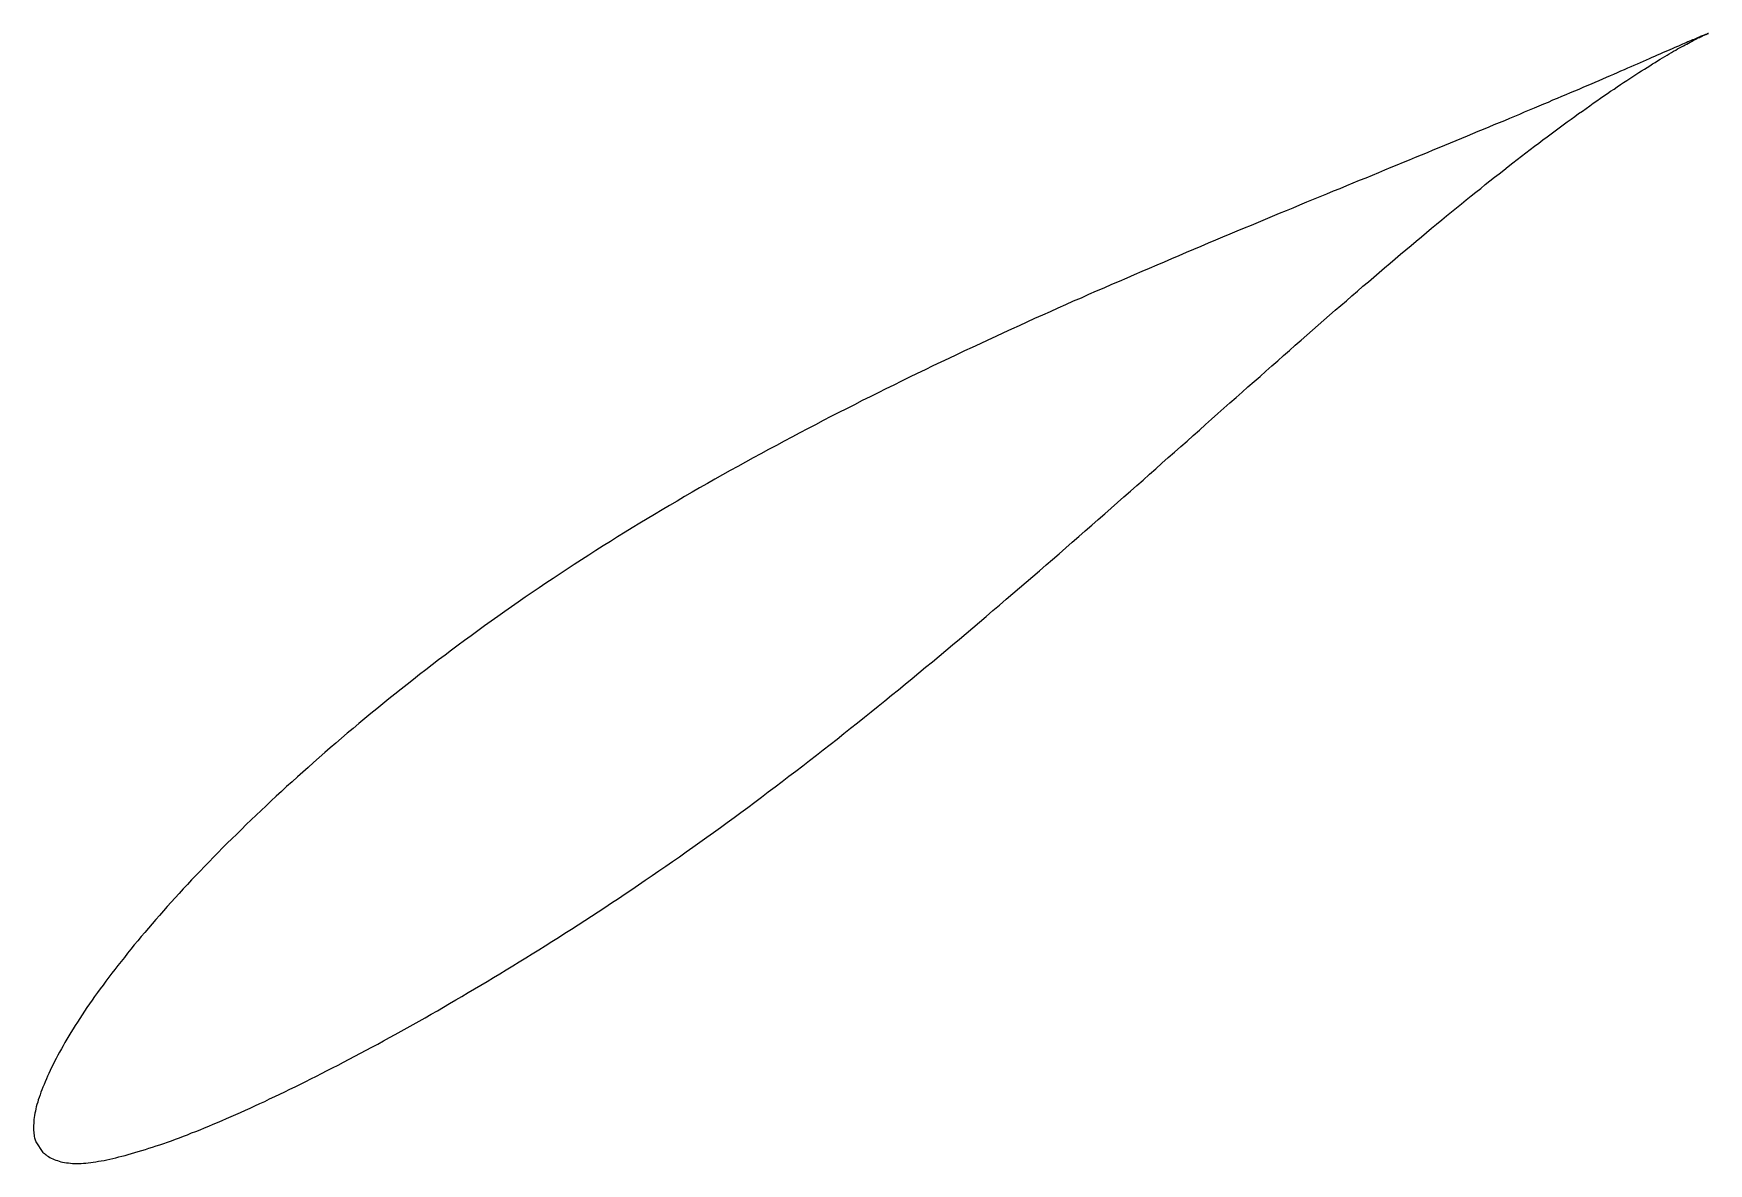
# Model space of a CAD drawing. Header units: metres. Extents: x -36 to 72, y -25 to 48.
import ezdxf

# ---------------------------------------------------------------- set-up
doc = ezdxf.new("R2010")
doc.units = ezdxf.units.M

msp = doc.modelspace()

# ---------------------------------------------------------------- linework, layer by layer
msp.add_lwpolyline([(72.12, 48.46), (72.12, 48.46), (72.11, 48.46), (72.1, 48.45), (72.08, 48.45), (72.06, 48.44), (72.04, 48.43), (72.01, 48.42), (71.97, 48.4), (71.93, 48.39), (71.89, 48.37), (71.84, 48.35), (71.78, 48.33), (71.72, 48.31), (71.66, 48.28), (71.59, 48.25), (71.52, 48.22), (71.45, 48.19), (71.37, 48.16), (71.28, 48.12), (71.19, 48.08), (71.1, 48.04), (71, 48), (70.89, 47.96), (70.79, 47.91), (70.67, 47.86), (70.56, 47.81), (70.44, 47.76), (70.31, 47.7), (70.18, 47.65), (70.05, 47.59), (69.91, 47.53), (69.77, 47.47), (69.62, 47.4), (69.47, 47.33), (69.31, 47.27), (69.15, 47.2), (68.98, 47.12), (68.81, 47.05), (68.64, 46.97), (68.46, 46.9), (68.28, 46.82), (68.09, 46.74), (67.9, 46.65), (67.71, 46.57), (67.51, 46.48), (67.3, 46.39), (67.1, 46.3), (66.88, 46.21), (66.67, 46.11), (66.44, 46.02), (66.22, 45.92), (65.99, 45.82), (65.76, 45.72), (65.52, 45.62), (65.28, 45.51), (65.03, 45.41), (64.78, 45.3), (64.53, 45.19), (64.27, 45.08), (64, 44.97), (63.74, 44.85), (63.47, 44.74), (63.19, 44.62), (62.91, 44.5), (62.63, 44.38), (62.34, 44.26), (62.05, 44.14), (61.76, 44.01), (61.46, 43.89), (61.15, 43.76), (60.85, 43.63), (60.54, 43.5), (60.22, 43.37), (59.9, 43.23), (59.58, 43.1), (59.26, 42.96), (58.93, 42.82), (58.59, 42.69), (58.26, 42.55), (57.92, 42.4), (57.57, 42.26), (57.22, 42.12), (56.87, 41.97), (56.52, 41.82), (56.16, 41.67), (55.8, 41.52), (55.43, 41.37), (55.06, 41.22), (54.69, 41.07), (54.31, 40.91), (53.94, 40.75), (53.55, 40.6), (53.17, 40.44), (52.78, 40.28), (52.39, 40.12), (51.99, 39.95), (51.59, 39.79), (51.19, 39.62), (50.79, 39.46), (50.38, 39.29), (49.97, 39.12), (49.55, 38.95), (49.14, 38.78), (48.72, 38.61), (48.3, 38.43), (47.87, 38.26), (47.44, 38.08), (47.01, 37.9), (46.58, 37.73), (46.14, 37.55), (45.7, 37.37), (45.26, 37.18), (44.82, 37), (44.37, 36.82), (43.93, 36.63), (43.47, 36.44), (43.02, 36.25), (42.57, 36.06), (42.11, 35.87), (41.65, 35.68), (41.19, 35.49), (40.72, 35.29), (40.26, 35.1), (39.79, 34.9), (39.32, 34.7), (38.84, 34.5), (38.37, 34.3), (37.9, 34.1), (37.42, 33.9), (36.94, 33.69), (36.46, 33.49), (35.97, 33.28), (35.49, 33.07), (35, 32.86), (34.52, 32.65), (34.03, 32.44), (33.54, 32.23), (33.05, 32.01), (32.55, 31.8), (32.06, 31.58), (31.57, 31.36), (31.07, 31.15), (30.57, 30.92), (30.07, 30.7), (29.57, 30.48), (29.07, 30.25), (28.57, 30.03), (28.07, 29.8), (27.57, 29.57), (27.07, 29.34), (26.56, 29.11), (26.06, 28.88), (25.55, 28.65), (25.05, 28.41), (24.54, 28.17), (24.03, 27.94), (23.53, 27.7), (23.02, 27.46), (22.51, 27.22), (22, 26.97), (21.5, 26.73), (20.99, 26.48), (20.48, 26.24), (19.97, 25.99), (19.47, 25.74), (18.96, 25.49), (18.45, 25.24), (17.94, 24.98), (17.43, 24.73), (16.93, 24.47), (16.42, 24.21), (15.91, 23.96), (15.41, 23.7), (14.9, 23.44), (14.4, 23.17), (13.89, 22.91), (13.39, 22.65), (12.89, 22.38), (12.39, 22.11), (11.88, 21.84), (11.38, 21.57), (10.88, 21.3), (10.39, 21.03), (9.89, 20.76), (9.39, 20.48), (8.9, 20.21), (8.4, 19.93), (7.91, 19.65), (7.42, 19.37), (6.92, 19.09), (6.44, 18.81), (5.95, 18.53), (5.46, 18.24), (4.97, 17.96), (4.49, 17.67), (4.01, 17.38), (3.53, 17.1), (3.05, 16.81), (2.57, 16.51), (2.1, 16.22), (1.62, 15.93), (1.15, 15.63), (0.68, 15.34), (0.21, 15.04), (-0.25, 14.74), (-0.72, 14.45), (-1.18, 14.15), (-1.64, 13.84), (-2.1, 13.54), (-2.55, 13.24), (-3.01, 12.94), (-3.46, 12.63), (-3.91, 12.33), (-4.36, 12.02), (-4.8, 11.71), (-5.24, 11.4), (-5.68, 11.1), (-6.12, 10.79), (-6.55, 10.48), (-6.99, 10.17), (-7.42, 9.85), (-7.85, 9.54), (-8.27, 9.23), (-8.69, 8.92), (-9.11, 8.6), (-9.53, 8.29), (-9.95, 7.97), (-10.36, 7.66), (-10.77, 7.34), (-11.18, 7.03), (-11.58, 6.71), (-11.98, 6.39), (-12.38, 6.08), (-12.78, 5.76), (-13.17, 5.45), (-13.56, 5.13), (-13.95, 4.81), (-14.33, 4.5), (-14.72, 4.18), (-15.1, 3.86), (-15.47, 3.55), (-15.85, 3.23), (-16.22, 2.92), (-16.59, 2.6), (-16.95, 2.29), (-17.31, 1.98), (-17.67, 1.66), (-18.03, 1.35), (-18.38, 1.03), (-18.73, 0.72), (-19.08, 0.41), (-19.42, 0.1), (-19.77, -0.21), (-20.1, -0.52), (-20.44, -0.83), (-20.77, -1.14), (-21.1, -1.45), (-21.42, -1.75), (-21.75, -2.06), (-22.06, -2.37), (-22.38, -2.67), (-22.69, -2.98), (-23, -3.28), (-23.31, -3.58), (-23.61, -3.88), (-23.91, -4.18), (-24.2, -4.48), (-24.5, -4.78), (-24.78, -5.08), (-25.07, -5.37), (-25.35, -5.67), (-25.63, -5.96), (-25.91, -6.25), (-26.18, -6.54), (-26.45, -6.83), (-26.71, -7.12), (-26.97, -7.4), (-27.23, -7.69), (-27.49, -7.97), (-27.74, -8.25), (-27.98, -8.54), (-28.23, -8.81), (-28.47, -9.09), (-28.71, -9.37), (-28.94, -9.64), (-29.17, -9.91), (-29.39, -10.18), (-29.62, -10.45), (-29.84, -10.72), (-30.05, -10.99), (-30.26, -11.25), (-30.47, -11.51), (-30.68, -11.77), (-30.88, -12.03), (-31.07, -12.28), (-31.27, -12.54), (-31.46, -12.79), (-31.64, -13.04), (-31.82, -13.29), (-32, -13.53), (-32.18, -13.78), (-32.35, -14.02), (-32.51, -14.26), (-32.68, -14.5), (-32.84, -14.73), (-32.99, -14.97), (-33.14, -15.2), (-33.29, -15.43), (-33.43, -15.65), (-33.57, -15.88), (-33.71, -16.1), (-33.84, -16.32), (-33.97, -16.54), (-34.1, -16.75), (-34.22, -16.96), (-34.33, -17.17), (-34.45, -17.38), (-34.56, -17.58), (-34.66, -17.79), (-34.77, -17.98), (-34.86, -18.18), (-34.96, -18.37), (-35.05, -18.56), (-35.14, -18.75), (-35.22, -18.93), (-35.3, -19.11), (-35.38, -19.29), (-35.45, -19.47), (-35.52, -19.64), (-35.59, -19.81), (-35.65, -19.97), (-35.71, -20.14), (-35.77, -20.3), (-35.82, -20.45), (-35.86, -20.61), (-35.91, -20.76), (-35.95, -20.91), (-35.98, -21.05), (-36.01, -21.19), (-36.04, -21.33), (-36.07, -21.47), (-36.09, -21.6), (-36.1, -21.73), (-36.12, -21.86), (-36.12, -21.98), (-36.13, -22.1), (-36.13, -22.22), (-36.13, -22.33), (-36.13, -22.44), (-36.12, -22.54), (-36.11, -22.64), (-36.09, -22.74), (-36.08, -22.82), (-36.06, -22.91), (-36.04, -22.98), (-36.02, -23.05), (-36.01, -23.11), (-35.99, -23.15), (-35.98, -23.18), (-35.52, -23.87), (-35.52, -23.87), (-35.5, -23.88), (-35.47, -23.9), (-35.43, -23.93), (-35.38, -23.97), (-35.31, -24.02), (-35.24, -24.07), (-35.16, -24.12), (-35.08, -24.18), (-34.99, -24.22), (-34.89, -24.27), (-34.8, -24.32), (-34.69, -24.36), (-34.59, -24.39), (-34.48, -24.43), (-34.37, -24.46), (-34.25, -24.49), (-34.13, -24.51), (-34.01, -24.53), (-33.88, -24.54), (-33.75, -24.56), (-33.62, -24.57), (-33.48, -24.57), (-33.34, -24.57), (-33.2, -24.57), (-33.05, -24.57), (-32.9, -24.56), (-32.75, -24.55), (-32.59, -24.53), (-32.43, -24.51), (-32.27, -24.49), (-32.1, -24.46), (-31.93, -24.43), (-31.75, -24.4), (-31.57, -24.37), (-31.39, -24.33), (-31.2, -24.29), (-31.01, -24.25), (-30.82, -24.2), (-30.62, -24.15), (-30.42, -24.1), (-30.21, -24.05), (-30.01, -23.99), (-29.79, -23.93), (-29.58, -23.87), (-29.36, -23.8), (-29.13, -23.74), (-28.9, -23.67), (-28.67, -23.59), (-28.44, -23.52), (-28.2, -23.44), (-27.96, -23.36), (-27.71, -23.27), (-27.47, -23.19), (-27.21, -23.1), (-26.96, -23), (-26.7, -22.91), (-26.44, -22.81), (-26.17, -22.71), (-25.91, -22.6), (-25.64, -22.5), (-25.36, -22.39), (-25.08, -22.27), (-24.8, -22.16), (-24.52, -22.04), (-24.23, -21.92), (-23.94, -21.79), (-23.65, -21.67), (-23.35, -21.54), (-23.05, -21.41), (-22.75, -21.27), (-22.44, -21.13), (-22.13, -20.99), (-21.82, -20.85), (-21.51, -20.7), (-21.19, -20.56), (-20.87, -20.4), (-20.54, -20.25), (-20.22, -20.1), (-19.89, -19.94), (-19.56, -19.77), (-19.22, -19.61), (-18.88, -19.44), (-18.54, -19.28), (-18.2, -19.1), (-17.85, -18.93), (-17.51, -18.75), (-17.16, -18.57), (-16.8, -18.39), (-16.45, -18.21), (-16.09, -18.02), (-15.73, -17.83), (-15.36, -17.64), (-15, -17.45), (-14.63, -17.25), (-14.26, -17.05), (-13.88, -16.85), (-13.51, -16.64), (-13.13, -16.44), (-12.75, -16.23), (-12.37, -16.02), (-11.98, -15.8), (-11.6, -15.59), (-11.21, -15.37), (-10.82, -15.15), (-10.43, -14.92), (-10.03, -14.7), (-9.64, -14.47), (-9.24, -14.24), (-8.84, -14), (-8.44, -13.77), (-8.03, -13.53), (-7.63, -13.29), (-7.22, -13.05), (-6.81, -12.8), (-6.4, -12.56), (-5.99, -12.31), (-5.58, -12.05), (-5.16, -11.8), (-4.74, -11.54), (-4.32, -11.29), (-3.9, -11.03), (-3.48, -10.76), (-3.06, -10.5), (-2.64, -10.23), (-2.21, -9.96), (-1.79, -9.69), (-1.36, -9.42), (-0.93, -9.14), (-0.5, -8.86), (-0.07, -8.58), (0.36, -8.3), (0.8, -8.02), (1.23, -7.73), (1.67, -7.44), (2.1, -7.15), (2.54, -6.86), (2.97, -6.56), (3.41, -6.27), (3.85, -5.97), (4.29, -5.66), (4.73, -5.36), (5.17, -5.05), (5.61, -4.75), (6.05, -4.44), (6.49, -4.12), (6.93, -3.81), (7.38, -3.49), (7.82, -3.18), (8.26, -2.86), (8.7, -2.53), (9.15, -2.21), (9.59, -1.88), (10.03, -1.56), (10.48, -1.23), (10.92, -0.9), (11.36, -0.56), (11.81, -0.23), (12.25, 0.11), (12.69, 0.45), (13.14, 0.79), (13.58, 1.13), (14.03, 1.47), (14.47, 1.82), (14.91, 2.16), (15.35, 2.51), (15.8, 2.86), (16.24, 3.21), (16.68, 3.56), (17.12, 3.91), (17.57, 4.27), (18.01, 4.62), (18.45, 4.98), (18.89, 5.33), (19.33, 5.69), (19.77, 6.05), (20.21, 6.41), (20.65, 6.77), (21.09, 7.13), (21.52, 7.5), (21.96, 7.86), (22.4, 8.22), (22.84, 8.59), (23.27, 8.95), (23.71, 9.32), (24.14, 9.69), (24.58, 10.05), (25.01, 10.42), (25.44, 10.79), (25.87, 11.16), (26.31, 11.52), (26.74, 11.89), (27.17, 12.26), (27.6, 12.63), (28.02, 13), (28.45, 13.37), (28.88, 13.74), (29.31, 14.11), (29.73, 14.47), (30.15, 14.84), (30.58, 15.21), (31, 15.58), (31.42, 15.95), (31.84, 16.32), (32.26, 16.68), (32.68, 17.05), (33.1, 17.42), (33.51, 17.78), (33.93, 18.15), (34.34, 18.51), (34.76, 18.88), (35.17, 19.24), (35.58, 19.6), (35.99, 19.97), (36.4, 20.33), (36.8, 20.69), (37.21, 21.05), (37.61, 21.41), (38.02, 21.76), (38.42, 22.12), (38.82, 22.48), (39.22, 22.83), (39.62, 23.18), (40.01, 23.54), (40.41, 23.89), (40.8, 24.24), (41.19, 24.58), (41.59, 24.93), (41.98, 25.28), (42.36, 25.62), (42.75, 25.96), (43.14, 26.3), (43.52, 26.64), (43.9, 26.98), (44.28, 27.31), (44.66, 27.65), (45.04, 27.98), (45.41, 28.31), (45.79, 28.64), (46.16, 28.97), (46.53, 29.29), (46.9, 29.61), (47.27, 29.93), (47.63, 30.25), (48, 30.57), (48.36, 30.88), (48.72, 31.19), (49.08, 31.5), (49.44, 31.81), (49.79, 32.12), (50.14, 32.42), (50.5, 32.72), (50.84, 33.02), (51.19, 33.32), (51.54, 33.61), (51.88, 33.9), (52.22, 34.19), (52.56, 34.48), (52.9, 34.76), (53.23, 35.04), (53.57, 35.32), (53.9, 35.59), (54.23, 35.87), (54.55, 36.14), (54.88, 36.41), (55.2, 36.67), (55.52, 36.93), (55.84, 37.19), (56.16, 37.45), (56.47, 37.7), (56.78, 37.96), (57.09, 38.2), (57.4, 38.45), (57.7, 38.69), (58, 38.93), (58.3, 39.17), (58.6, 39.4), (58.89, 39.63), (59.18, 39.86), (59.47, 40.09), (59.76, 40.31), (60.04, 40.53), (60.32, 40.74), (60.6, 40.96), (60.88, 41.17), (61.15, 41.38), (61.42, 41.58), (61.69, 41.78), (61.96, 41.98), (62.22, 42.17), (62.48, 42.37), (62.74, 42.55), (62.99, 42.74), (63.24, 42.92), (63.49, 43.1), (63.73, 43.28), (63.98, 43.45), (64.22, 43.62), (64.45, 43.79), (64.68, 43.95), (64.91, 44.11), (65.14, 44.27), (65.37, 44.43), (65.59, 44.58), (65.8, 44.73), (66.02, 44.87), (66.23, 45.02), (66.44, 45.16), (66.64, 45.29), (66.84, 45.42), (67.04, 45.55), (67.24, 45.68), (67.43, 45.81), (67.62, 45.93), (67.8, 46.04), (67.98, 46.16), (68.16, 46.27), (68.33, 46.38), (68.5, 46.49), (68.67, 46.59), (68.83, 46.69), (68.99, 46.79), (69.15, 46.88), (69.3, 46.97), (69.45, 47.06), (69.59, 47.15), (69.73, 47.23), (69.87, 47.31), (70.01, 47.38), (70.13, 47.46), (70.26, 47.53), (70.38, 47.6), (70.5, 47.66), (70.62, 47.73), (70.73, 47.78), (70.83, 47.84), (70.93, 47.9), (71.03, 47.95), (71.13, 48), (71.22, 48.04), (71.3, 48.09), (71.38, 48.13), (71.46, 48.17), (71.54, 48.2), (71.61, 48.24), (71.67, 48.27), (71.73, 48.3), (71.79, 48.32), (71.84, 48.35), (71.89, 48.37), (71.93, 48.39), (71.97, 48.4), (72.01, 48.42), (72.04, 48.43), (72.06, 48.44), (72.08, 48.45), (72.1, 48.45), (72.11, 48.46), (72.12, 48.46), (72.12, 48.46)], close=True)

doc.saveas('drawing.dxf')
